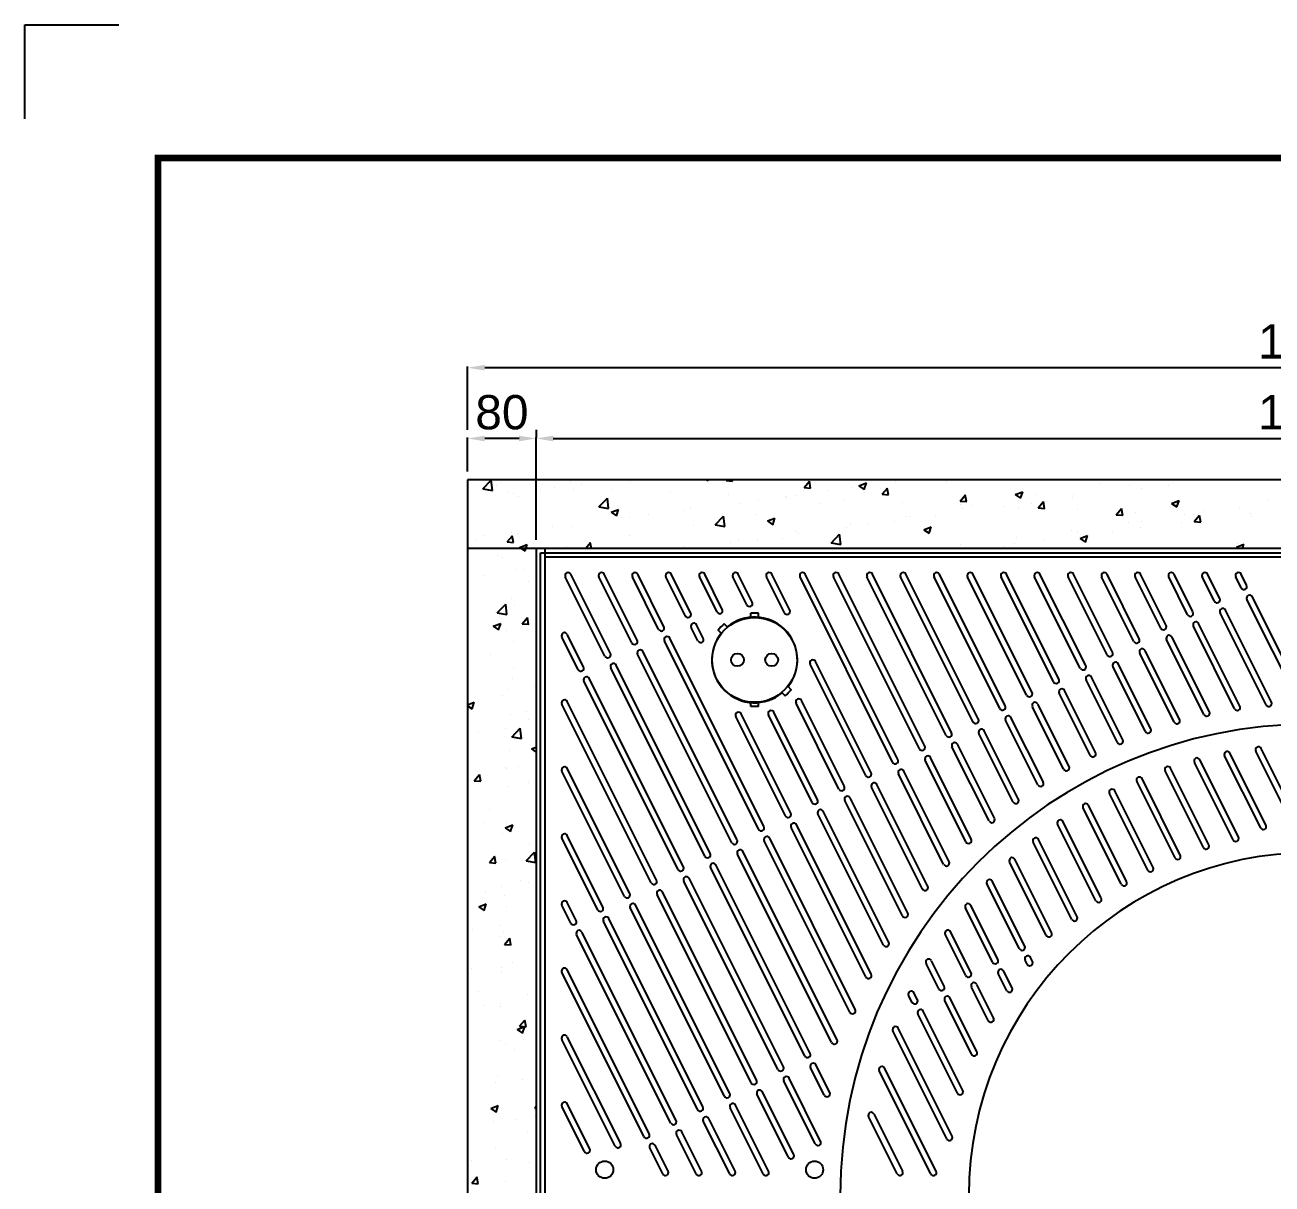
# Model space of a CAD drawing. Header units: millimetres. Extents: x 12320 to 18840, y -49763 to -45153.
# Drawn here: x 12320 to 13776, y -46505 to -45153 of the extents above; entities that cross this region are included whole.
import ezdxf

# ---------------------------------------------------------------- set-up
doc = ezdxf.new("R2010")
doc.units = ezdxf.units.MM
doc.layers.add('LAYOUT', color=7, linetype='Continuous')
doc.layers.add('받침틀', color=251, linetype='Continuous')
doc.styles.get("Standard").update_dxf_attribs({"font": 'arial.ttf'})
doc.dimstyles.new('ISO-25', dxfattribs={"dimtxt": 40, "dimasz": 20, "dimexe": 1.25, "dimexo": 10, "dimgap": 10, "dimtad": 1, "dimdec": 0, "dimtxsty": 'Standard', "dimcen": 2.5, "dimclrd": 3, "dimclre": 3, "dimclrt": 3, "dimadec": 0, "dimazin": 0, "dimtfac": 1, "dimtdec": 0, "dimtmove": 0, "dimatfit": 3, "dimfxl": 0, "dimarcsym": 0})

# ---------------------------------------------------------------- blocks, each defined once
blk = doc.blocks.new('*D4')
at = {"color": 3, "lineweight": -2, "transparency": 16777216}
for p, q in [((4626.4, -55239.4), (4626.4, -55199.8)), ((4686.4, -55201), (4646.4, -55201)), ((4706.4, -55319.4), (4706.4, -55199.8))]:
    blk.add_line(p, q, dxfattribs=at)
at = {"color": 3, "transparency": 16777216}
for points in [[(4646.4, -55197.7), (4646.4, -55204.3), (4626.4, -55201)], [(4686.4, -55197.7), (4686.4, -55204.3), (4706.4, -55201)]]:
    blk.add_solid(points, dxfattribs=at)
at = {"layer": 'Defpoints', "color": 0, "transparency": 16777216}
for p in [(4626.4, -55201), (4626.4, -55249.4), (4706.4, -55329.4)]:
    blk.add_point(p, dxfattribs=at)
at = {"color": 3, "transparency": 16777216, "insert": (4666.4, -55170.6), "char_height": 40, "attachment_point": 5}
blk.add_mtext('80', dxfattribs=at)
blk = doc.blocks.new('*D5')
at = {"color": 3, "lineweight": -2, "transparency": 16777216}
for p, q in [((4706.4, -55191), (4706.4, -55199.8)), ((4726.4, -55201), (6496.4, -55201)), ((6516.4, -55319.4), (6516.4, -55199.8))]:
    blk.add_line(p, q, dxfattribs=at)
at = {"color": 3, "transparency": 16777216}
for points in [[(4726.4, -55197.7), (4726.4, -55204.3), (4706.4, -55201)], [(6496.4, -55197.7), (6496.4, -55204.3), (6516.4, -55201)]]:
    blk.add_solid(points, dxfattribs=at)
at = {"layer": 'Defpoints', "color": 0, "transparency": 16777216}
for p in [(4706.4, -55201), (6516.4, -55201), (6516.4, -55329.4)]:
    blk.add_point(p, dxfattribs=at)
at = {"color": 3, "transparency": 16777216, "insert": (5611.4, -55170.6), "char_height": 40, "attachment_point": 5}
blk.add_mtext('1810', dxfattribs=at)
blk = doc.blocks.new('*D2')
at = {"color": 3, "lineweight": -2, "transparency": 16777216}
for p, q in [((4626.4, -55191), (4626.4, -55117.1)), ((6576.4, -55118.4), (4646.4, -55118.4)), ((6596.4, -55191), (6596.4, -55117.1))]:
    blk.add_line(p, q, dxfattribs=at)
at = {"color": 3, "transparency": 16777216}
for points in [[(4646.4, -55115.1), (4646.4, -55121.7), (4626.4, -55118.4)], [(6576.4, -55115.1), (6576.4, -55121.7), (6596.4, -55118.4)]]:
    blk.add_solid(points, dxfattribs=at)
at = {"layer": 'Defpoints', "color": 0, "transparency": 16777216}
for p in [(4626.4, -55118.4), (4626.4, -55201), (6596.4, -55201)]:
    blk.add_point(p, dxfattribs=at)
at = {"color": 3, "transparency": 16777216, "insert": (5611.4, -55088), "char_height": 40, "attachment_point": 5}
blk.add_mtext('1970', dxfattribs=at)
blk = doc.blocks.new('A$C6562381F')
for p, q in [((4.5, 54.5), (-4.5, 54.5)), ((-4.5, 49.3), (-4.5, 54.5)), ((4.5, 49.3), (4.5, 54.5)), ((-4.5, -54.5), (-4.5, -49.3)), ((4.5, -54.5), (-4.5, -54.5)), ((4.5, -54.5), (4.5, -49.3))]:
    blk.add_line(p, q)
for centre, radius in [((0, 0), 49.5), ((-20, 0), 7.5), ((20, 0), 7.5)]:
    blk.add_circle(centre, radius)
blk = doc.blocks.new('AG1815')
for p, q in [((17607.6, -48652.7), (17607.6, -47902.7)), ((17607.6, -47902.7), (19407.6, -47902.7)), ((17689.2, -48020.3), (17642.9, -47927.7)), ((17720.5, -48004.6), (17682, -47927.7)), ((17751.8, -47989), (17721.2, -47927.7)), ((17783.1, -47973.3), (17760.3, -47927.7)), ((17819.9, -47968.7), (17799.4, -47927.7)), ((17854.8, -47960.2), (17838.6, -47927.7)), ((17898.7, -47969.7), (17877.7, -47927.7)), ((18025, -48144), (17916.8, -47927.7)), ((18056.3, -48128.4), (17955.9, -47927.7)), ((18087.6, -48112.7), (17995.1, -47927.7)), ((18118.9, -48097.1), (18034.2, -47927.7)), ((18150.2, -48081.4), (18073.3, -47927.7)), ((18181.5, -48065.8), (18112.5, -47927.7)), ((18212.8, -48050.1), (18151.6, -47927.7)), ((18244.1, -48034.4), (18190.7, -47927.7)), ((18275.4, -48018.8), (18229.9, -47927.7)), ((18306.7, -48003.1), (18269, -47927.7)), ((18338, -47987.4), (18308.1, -47927.7)), ((18369.3, -47971.8), (18347.3, -47927.7)), ((18400.6, -47956.2), (18386.4, -47927.7)), ((18431.9, -47940.5), (18425.5, -47927.7)), ((17682.9, -48023.4), (17636.6, -47930.8)), ((17714.2, -48007.8), (17675.8, -47930.8)), ((17745.5, -47992.1), (17714.9, -47930.8)), ((17776.8, -47976.5), (17754, -47930.8)), ((17813.7, -47971.8), (17793.2, -47930.8)), ((17848.5, -47963.3), (17832.3, -47930.8)), ((17892.4, -47972.8), (17871.4, -47930.8)), ((18018.7, -48147.1), (17910.6, -47930.8)), ((18050, -48131.5), (17949.7, -47930.8)), ((18081.3, -48115.8), (17988.8, -47930.8)), ((18112.6, -48100.2), (18028, -47930.8)), ((18143.9, -48084.5), (18067.1, -47930.8)), ((18175.2, -48068.9), (18106.2, -47930.8)), ((18206.5, -48053.2), (18145.3, -47930.8)), ((18237.8, -48037.6), (18184.5, -47930.8)), ((18269.2, -48021.9), (18223.6, -47930.8)), ((18300.5, -48006.3), (18262.7, -47930.8)), ((18331.7, -47990.6), (18301.9, -47930.8)), ((18363.1, -47975), (18341, -47930.8)), ((18394.4, -47959.3), (18380.1, -47930.8)), ((18425.7, -47943.7), (18419.3, -47930.8)), ((18492.8, -48077.9), (18432.4, -47957.1)), ((18499.1, -48074.8), (18438.6, -47953.9)), ((18461, -48077), (18407.3, -47969.6)), ((17797.7, -48002.5), (17789.8, -47986.7)), ((18424.2, -48081.6), (18376, -47985.3)), ((18454.8, -48080.1), (18401.1, -47972.7)), ((17651.6, -48039.1), (17632.6, -48001)), ((17657.9, -48035.9), (17638.9, -47997.9)), ((17791.4, -48005.6), (17783.6, -47989.9)), ((18388.5, -48088.4), (18344.7, -48000.9)), ((18418, -48084.7), (18369.8, -47988.4)), ((17862.2, -48225.4), (17752.3, -48005.5)), ((17868.4, -48222.3), (17758.5, -48002.4)), ((18382.2, -48091.5), (18338.5, -48004)), ((17830.9, -48241.1), (17720.9, -48021.2)), ((17837.1, -48237.9), (17727.2, -48018.1)), ((17993.7, -48159.7), (17928.7, -48029.6)), ((18347.5, -48100.4), (18307.2, -48019.7)), ((18353.8, -48097.3), (18313.4, -48016.6)), ((17799.6, -48256.7), (17689.6, -48036.8)), ((17805.8, -48253.6), (17695.9, -48033.7)), ((17987.4, -48162.8), (17922.4, -48032.8)), ((18313.9, -48111.3), (18275.9, -48035.3)), ((18320.1, -48108.2), (18282.1, -48032.2)), ((17768.3, -48272.4), (17658.3, -48052.5)), ((17774.5, -48269.2), (17664.6, -48049.4)), ((18281.1, -48124.2), (18244.6, -48051)), ((18287.4, -48121), (18250.8, -48047.9)), ((18249.4, -48139), (18213.3, -48066.6)), ((18255.7, -48135.8), (18219.5, -48063.5)), ((17737, -48288), (17632.6, -48079.3)), ((17743.2, -48284.9), (17638.9, -48076.1)), ((17931.1, -48191), (17879.9, -48088.7)), ((17956.1, -48178.4), (17906, -48078.3)), ((17962.4, -48175.3), (17912.3, -48075.1)), ((18218.4, -48155.2), (18181.9, -48082.3)), ((18224.7, -48152.1), (18188.2, -48079.2)), ((17893.5, -48209.8), (17835.6, -48093.9)), ((17899.8, -48206.6), (17841.8, -48090.8)), ((17924.8, -48194.1), (17873.7, -48091.9)), ((18188.4, -48173.5), (18150.6, -48098)), ((18194.7, -48170.3), (18156.9, -48094.8)), ((18159.3, -48193.6), (18119.3, -48113.6)), ((18165.6, -48190.5), (18125.6, -48110.5)), ((18131.3, -48215.7), (18088, -48129.3)), ((18137.5, -48212.6), (18094.3, -48126.1)), ((18486, -48205.1), (18448.9, -48131)), ((18104.3, -48240), (18056.7, -48144.9)), ((18110.5, -48236.8), (18063, -48141.8)), ((18416.2, -48237.7), (18371, -48147.3)), ((18422.4, -48234.5), (18377.2, -48144.1)), ((18448.4, -48223.9), (18406.2, -48139.5)), ((18454.7, -48220.8), (18412.5, -48136.4)), ((18479.7, -48208.3), (18442.6, -48134.1)), ((17705.7, -48303.7), (17632.6, -48157.5)), ((17711.9, -48300.5), (17638.9, -48154.4)), ((18078.3, -48266.4), (18025.4, -48160.6)), ((18084.6, -48263.2), (18031.7, -48157.4)), ((18381.6, -48246.8), (18336.8, -48157.3)), ((18387.9, -48243.7), (18343.1, -48154.1)), ((18053.6, -48295.1), (17994.1, -48176.2)), ((18059.8, -48292), (18000.4, -48173.1)), ((18348.4, -48258.7), (18303.8, -48169.4)), ((18354.6, -48255.5), (18310, -48166.3)), ((18036.3, -48323.3), (17969.1, -48188.7)), ((18316.5, -48273.1), (18271.8, -48183.7)), ((18322.7, -48270), (18278, -48180.6)), ((18014.2, -48357.4), (17937.8, -48204.4)), ((18030.1, -48326.4), (17962.8, -48191.9)), ((18285.6, -48289.6), (18241, -48200.4)), ((18291.9, -48286.5), (18247.3, -48197.3)), ((17993.8, -48394.6), (17906.5, -48220)), ((18008, -48360.5), (17931.5, -48207.5)), ((18256, -48308.8), (18211.3, -48219.3)), ((18262.3, -48305.6), (18217.6, -48216.2)), ((17680.6, -48316.2), (17638.9, -48232.7)), ((17987.5, -48397.8), (17900.2, -48223.2)), ((17674.4, -48319.3), (17632.6, -48235.8)), ((17968.9, -48438.8), (17868.9, -48238.8)), ((17975.1, -48435.7), (17875.2, -48235.7)), ((18227.8, -48330.6), (18182.7, -48240.3)), ((18234.1, -48327.4), (18189, -48237.2)), ((17947.5, -48474.4), (17837.6, -48254.5)), ((17953.8, -48471.2), (17843.9, -48251.3)), ((18198, -48349.1), (18155.2, -48263.6)), ((18204.2, -48346), (18161.4, -48260.4)), ((17916.2, -48490), (17806.3, -48270.1)), ((17922.5, -48486.9), (17812.5, -48267)), ((17884.9, -48505.7), (17775, -48285.8)), ((17891.2, -48502.5), (17781.2, -48282.6)), ((18166.7, -48364.8), (18128.8, -48289.1)), ((18172.9, -48361.7), (18135.1, -48286)), ((17853.6, -48521.3), (17743.7, -48301.4)), ((17859.9, -48518.2), (17749.9, -48298.3)), ((17643.1, -48335), (17632.6, -48314.1)), ((17649.3, -48331.8), (17638.9, -48310.9)), ((17822.3, -48537), (17712.4, -48317.1)), ((17828.6, -48533.8), (17718.6, -48314)), ((18135.4, -48380.4), (18103.8, -48317.2)), ((18141.6, -48377.3), (18110, -48314.1)), ((17791, -48552.6), (17681.1, -48332.7)), ((17797.3, -48549.5), (17687.3, -48329.6)), ((17759.7, -48568.3), (17649.8, -48348.4)), ((17766, -48565.1), (17656, -48345.3)), ((18104.1, -48396.1), (18080, -48348)), ((18110.3, -48393), (18086.3, -48344.9)), ((18079, -48408.6), (18064.1, -48378.8)), ((18175.7, -48382.8), (18173.4, -48378.2)), ((18181.9, -48379.6), (18179.6, -48375.1)), ((17728.4, -48583.9), (17632.6, -48392.3)), ((17734.7, -48580.8), (17638.9, -48389.2)), ((18072.7, -48411.7), (18057.8, -48381.9)), ((18152, -48413.8), (18142.1, -48393.9)), ((18158.3, -48410.6), (18148.3, -48390.7)), ((18136.6, -48445.4), (18117, -48406.4)), ((18041.4, -48427.4), (18037.4, -48419.2)), ((18047.7, -48424.3), (18043.6, -48416.1)), ((18117.1, -48484.9), (18085.7, -48422)), ((18130.3, -48448.6), (18110.8, -48409.5)), ((18100.7, -48530.2), (18054.4, -48437.7)), ((18110.9, -48488), (18079.5, -48425.2)), ((18094.4, -48533.3), (18048.2, -48440.8)), ((17701.3, -48592.3), (17638.9, -48467.5)), ((18082, -48586.7), (18019, -48460.7)), ((18088.3, -48583.6), (18025.2, -48457.6)), ((17695, -48595.4), (17632.6, -48470.6)), ((17939, -48535.6), (17922.9, -48503.4)), ((17945.3, -48532.5), (17929.2, -48500.3)), ((18063.3, -48627.7), (18003.1, -48507.3)), ((18069.6, -48624.6), (18009.4, -48504.2)), ((17928.4, -48592.7), (17891.6, -48519.1)), ((17934.7, -48589.6), (17897.9, -48515.9)), ((17897.1, -48608.2), (17860.3, -48534.7)), ((17903.3, -48605.1), (17866.6, -48531.6)), ((17658.9, -48601.4), (17632.6, -48548.8)), ((17665.1, -48598.3), (17638.9, -48545.7)), ((17867.7, -48627.7), (17829, -48550.4)), ((17873.9, -48624.6), (17835.3, -48547.2)), ((17828.5, -48627.7), (17797.7, -48566)), ((17834.8, -48624.6), (17804, -48562.9)), ((18024.2, -48627.7), (17990.7, -48560.7)), ((18030.5, -48624.6), (17997, -48557.6)), ((17789.4, -48627.7), (17766.4, -48581.7)), ((17795.7, -48624.6), (17772.7, -48578.6)), ((17750.3, -48627.7), (17735.1, -48597.3)), ((17756.5, -48624.6), (17741.4, -48594.2))]:
    blk.add_line(p, q)
blk.add_lwpolyline([(17893.2, -48069.6, 0.045549), (17900.2, -48062.5), (17896.6, -48058.9, 0.904534), (17825.6, -47989.3), (17822, -47985.8, 0.045549), (17815, -47992.9), (17818.6, -47996.5, 0.904534), (17889.6, -48066.1)], format="xyb", close=True)
for centre in [(17682.6, -48622.7), (17927.6, -48622.7)]:
    blk.add_circle(centre, 10)
for centre, radius, start, end in [((17639.8, -47929.3), 3.5, 26.5651, 206.5651), ((17678.9, -47929.3), 3.5, 26.5651, 206.5651), ((17718, -47929.3), 3.5, 26.5651, 206.5651), ((17757.2, -47929.3), 3.5, 26.5651, 206.5651), ((17796.3, -47929.3), 3.5, 26.5651, 206.5651), ((17835.4, -47929.3), 3.5, 26.5651, 206.5651), ((17874.6, -47929.3), 3.5, 26.5651, 206.5651), ((17913.7, -47929.3), 3.5, 26.5651, 206.5651), ((17952.8, -47929.3), 3.5, 26.5651, 206.5651), ((17992, -47929.3), 3.5, 26.5651, 206.5651), ((18031.1, -47929.3), 3.5, 26.5651, 206.5651), ((18070.2, -47929.3), 3.5, 26.5651, 206.5651), ((18109.3, -47929.3), 3.5, 26.5651, 206.5651), ((18148.5, -47929.3), 3.5, 26.5651, 206.5651), ((18187.6, -47929.3), 3.5, 26.5651, 206.5651), ((18226.7, -47929.3), 3.5, 26.5651, 206.5651), ((18265.9, -47929.3), 3.5, 26.5651, 206.5651), ((18305, -47929.3), 3.5, 26.5651, 206.5651), ((18344.1, -47929.3), 3.5, 26.5651, 206.5651), ((18383.3, -47929.3), 3.5, 26.5651, 206.5651), ((18422.4, -47929.3), 3.5, 26.5651, 206.5651), ((18428.8, -47942.1), 3.5, 206.5651, 26.5651), ((18397.5, -47957.7), 3.5, 206.5651, 26.5651), ((18435.5, -47955.5), 3.5, 26.5651, 206.5651), ((17816.8, -47970.3), 3.5, 206.5651, 26.5651), ((17851.7, -47961.8), 3.5, 206.5651, 26.5651), ((17895.5, -47971.2), 3.5, 206.5651, 26.5651), ((18366.2, -47973.4), 3.5, 206.5651, 26.5651), ((18404.2, -47971.2), 3.5, 26.5651, 206.5651), ((17780, -47974.9), 3.5, 206.5651, 26.5651), ((17786.7, -47988.3), 3.5, 26.5651, 206.5651), ((18372.9, -47986.8), 3.5, 26.5651, 206.5651), ((17635.7, -47999.4), 3.5, 26.5651, 206.5651), ((17748.7, -47990.5), 3.5, 206.5651, 26.5651), ((17755.4, -48004), 3.5, 26.5651, 206.5651), ((18334.9, -47989.1), 3.5, 206.5651, 26.5651), ((18341.6, -48002.5), 3.5, 26.5651, 206.5651), ((17717.4, -48006.2), 3.5, 206.5651, 26.5651), ((17724.1, -48019.6), 3.5, 26.5651, 206.5651), ((17794.6, -48004.1), 3.5, 206.5651, 26.5651), ((18303.6, -48004.7), 3.5, 206.5651, 26.5651), ((18310.3, -48018.1), 3.5, 26.5651, 206.5651), ((17686.1, -48021.9), 3.5, 206.5651, 26.5651), ((17925.5, -48031.2), 3.5, 26.5651, 206.5651), ((18272.3, -48020.4), 3.5, 206.5651, 26.5651), ((18279, -48033.8), 3.5, 26.5651, 206.5651), ((17654.8, -48037.5), 3.5, 206.5651, 26.5651), ((17692.8, -48035.3), 3.5, 26.5651, 206.5651), ((18241, -48036), 3.5, 206.5651, 26.5651), ((17661.5, -48050.9), 3.5, 26.5651, 206.5651), ((18209.7, -48051.7), 3.5, 206.5651, 26.5651), ((18247.7, -48049.4), 3.5, 26.5651, 206.5651), ((17635.7, -48077.7), 3.5, 26.5651, 206.5651), ((17909.1, -48076.7), 3.5, 26.5651, 206.5651), ((18178.4, -48067.3), 3.5, 206.5651, 26.5651), ((18216.4, -48065.1), 3.5, 26.5651, 206.5651), ((17838.7, -48092.3), 3.5, 26.5651, 206.5651), ((17876.8, -48090.3), 3.5, 26.5651, 206.5651), ((18147.1, -48083), 3.5, 206.5651, 26.5651), ((18185.1, -48080.7), 3.5, 26.5651, 206.5651), ((18385.4, -48090), 3.5, 206.5651, 26.5651), ((18421.1, -48083.2), 3.5, 206.5651, 26.5651), ((18457.9, -48078.6), 3.5, 206.5651, 26.5651), ((18507.6, -48652.7), 550, 0, 180), ((18115.8, -48098.6), 3.5, 206.5651, 26.5651), ((18153.8, -48096.4), 3.5, 26.5651, 206.5651), ((18350.7, -48098.9), 3.5, 206.5651, 26.5651), ((18084.5, -48114.3), 3.5, 206.5651, 26.5651), ((18122.5, -48112), 3.5, 26.5651, 206.5651), ((18317, -48109.8), 3.5, 206.5651, 26.5651), ((18053.1, -48129.9), 3.5, 206.5651, 26.5651), ((18091.2, -48127.7), 3.5, 26.5651, 206.5651), ((18284.3, -48122.6), 3.5, 206.5651, 26.5651), ((18445.8, -48132.6), 3.5, 26.5651, 206.5651), ((18021.8, -48145.6), 3.5, 206.5651, 26.5651), ((18059.9, -48143.3), 3.5, 26.5651, 206.5651), ((18252.5, -48137.4), 3.5, 206.5651, 26.5651), ((18374.1, -48145.7), 3.5, 26.5651, 206.5651), ((18409.3, -48138), 3.5, 26.5651, 206.5651), ((17635.7, -48156), 3.5, 26.5651, 206.5651), ((17990.5, -48161.2), 3.5, 206.5651, 26.5651), ((18028.6, -48159), 3.5, 26.5651, 206.5651), ((18221.6, -48153.7), 3.5, 206.5651, 26.5651), ((18340, -48155.7), 3.5, 26.5651, 206.5651), ((17959.2, -48176.9), 3.5, 206.5651, 26.5651), ((17997.2, -48174.6), 3.5, 26.5651, 206.5651), ((18191.5, -48171.9), 3.5, 206.5651, 26.5651), ((18306.9, -48167.9), 3.5, 26.5651, 206.5651), ((17927.9, -48192.5), 3.5, 206.5651, 26.5651), ((17965.9, -48190.3), 3.5, 26.5651, 206.5651), ((18162.5, -48192), 3.5, 206.5651, 26.5651), ((18274.9, -48182.1), 3.5, 26.5651, 206.5651), ((17934.6, -48206), 3.5, 26.5651, 206.5651), ((18244.1, -48198.9), 3.5, 26.5651, 206.5651), ((17896.6, -48208.2), 3.5, 206.5651, 26.5651), ((17903.3, -48221.6), 3.5, 26.5651, 206.5651), ((18134.4, -48214.2), 3.5, 206.5651, 26.5651), ((18214.4, -48217.7), 3.5, 26.5651, 206.5651), ((17635.7, -48234.2), 3.5, 26.5651, 206.5651), ((17865.3, -48223.8), 3.5, 206.5651, 26.5651), ((17872, -48237.3), 3.5, 26.5651, 206.5651), ((18419.3, -48236.1), 3.5, 206.5651, 26.5651), ((18451.5, -48222.3), 3.5, 206.5651, 26.5651), ((17834, -48239.5), 3.5, 206.5651, 26.5651), ((18107.4, -48238.4), 3.5, 206.5651, 26.5651), ((18185.8, -48238.8), 3.5, 26.5651, 206.5651), ((18384.7, -48245.2), 3.5, 206.5651, 26.5651), ((17802.7, -48255.1), 3.5, 206.5651, 26.5651), ((17840.7, -48252.9), 3.5, 26.5651, 206.5651), ((18081.5, -48264.8), 3.5, 206.5651, 26.5651), ((18507.6, -48652.7), 400, 0, 180), ((18158.3, -48262), 3.5, 26.5651, 206.5651), ((18351.5, -48257.1), 3.5, 206.5651, 26.5651), ((17771.4, -48270.8), 3.5, 206.5651, 26.5651), ((17809.4, -48268.6), 3.5, 26.5651, 206.5651), ((18319.6, -48271.5), 3.5, 206.5651, 26.5651), ((17740.1, -48286.5), 3.5, 206.5651, 26.5651), ((17778.1, -48284.2), 3.5, 26.5651, 206.5651), ((18056.7, -48293.5), 3.5, 206.5651, 26.5651), ((18132, -48287.6), 3.5, 26.5651, 206.5651), ((18288.8, -48288.1), 3.5, 206.5651, 26.5651), ((17708.8, -48302.1), 3.5, 206.5651, 26.5651), ((17746.8, -48299.9), 3.5, 26.5651, 206.5651), ((18259.2, -48307.2), 3.5, 206.5651, 26.5651), ((17635.7, -48312.5), 3.5, 26.5651, 206.5651), ((17677.5, -48317.8), 3.5, 206.5651, 26.5651), ((17715.5, -48315.5), 3.5, 26.5651, 206.5651), ((18106.9, -48315.7), 3.5, 26.5651, 206.5651), ((17646.2, -48333.4), 3.5, 206.5651, 26.5651), ((17684.2, -48331.2), 3.5, 26.5651, 206.5651), ((18033.2, -48324.8), 3.5, 206.5651, 26.5651), ((18230.9, -48329), 3.5, 206.5651, 26.5651), ((17652.9, -48346.8), 3.5, 26.5651, 206.5651), ((18083.2, -48346.5), 3.5, 26.5651, 206.5651), ((18201.1, -48347.6), 3.5, 206.5651, 26.5651), ((18011.1, -48358.9), 3.5, 206.5651, 26.5651), ((18169.8, -48363.2), 3.5, 206.5651, 26.5651), ((18061, -48380.3), 3.5, 26.5651, 206.5651), ((18138.5, -48378.9), 3.5, 206.5651, 26.5651), ((18176.5, -48376.6), 3.5, 26.5651, 206.5651), ((18178.8, -48381.2), 3.5, 206.5651, 26.5651), ((17635.7, -48390.8), 3.5, 26.5651, 206.5651), ((17990.6, -48396.2), 3.5, 206.5651, 26.5651), ((18107.2, -48394.5), 3.5, 206.5651, 26.5651), ((18145.2, -48392.3), 3.5, 26.5651, 206.5651), ((18075.9, -48410.2), 3.5, 206.5651, 26.5651), ((18113.9, -48407.9), 3.5, 26.5651, 206.5651), ((18040.5, -48417.7), 3.5, 26.5651, 206.5651), ((18082.6, -48423.6), 3.5, 26.5651, 206.5651), ((18155.1, -48412.2), 3.5, 206.5651, 26.5651), ((17972, -48437.2), 3.5, 206.5651, 26.5651), ((18044.6, -48425.8), 3.5, 206.5651, 26.5651), ((18051.3, -48439.2), 3.5, 26.5651, 206.5651), ((18133.4, -48447), 3.5, 206.5651, 26.5651), ((17635.7, -48469), 3.5, 26.5651, 206.5651), ((18022.1, -48459.1), 3.5, 26.5651, 206.5651), ((17950.7, -48472.8), 3.5, 206.5651, 26.5651), ((17919.4, -48488.4), 3.5, 206.5651, 26.5651), ((18114, -48486.4), 3.5, 206.5651, 26.5651), ((17888.1, -48504.1), 3.5, 206.5651, 26.5651), ((17926.1, -48501.9), 3.5, 26.5651, 206.5651), ((18006.3, -48505.7), 3.5, 26.5651, 206.5651), ((17856.7, -48519.7), 3.5, 206.5651, 26.5651), ((17894.8, -48517.5), 3.5, 26.5651, 206.5651), ((17825.4, -48535.4), 3.5, 206.5651, 26.5651), ((17863.5, -48533.2), 3.5, 26.5651, 206.5651), ((17942.2, -48534.1), 3.5, 206.5651, 26.5651), ((18097.5, -48531.7), 3.5, 206.5651, 26.5651), ((17635.7, -48547.3), 3.5, 26.5651, 206.5651), ((17794.1, -48551), 3.5, 206.5651, 26.5651), ((17832.1, -48548.8), 3.5, 26.5651, 206.5651), ((17762.8, -48566.7), 3.5, 206.5651, 26.5651), ((17800.8, -48564.5), 3.5, 26.5651, 206.5651), ((17993.8, -48559.2), 3.5, 26.5651, 206.5651), ((17731.5, -48582.4), 3.5, 206.5651, 26.5651), ((17769.5, -48580.1), 3.5, 26.5651, 206.5651), ((18085.1, -48585.2), 3.5, 206.5651, 26.5651), ((17662, -48599.9), 3.5, 206.5651, 26.5651), ((17698.1, -48593.8), 3.5, 206.5651, 26.5651), ((17738.2, -48595.8), 3.5, 26.5651, 206.5651), ((17931.6, -48591.1), 3.5, 206.5651, 26.5651), ((17900.2, -48606.6), 3.5, 206.5651, 26.5651), ((17753.4, -48626.1), 3.5, 206.5651, 26.5651), ((17792.5, -48626.1), 3.5, 206.5651, 26.5651), ((17831.7, -48626.1), 3.5, 206.5651, 26.5651), ((17870.8, -48626.1), 3.5, 206.5651, 26.5651), ((18027.3, -48626.1), 3.5, 206.5651, 26.5651), ((18066.5, -48626.1), 3.5, 206.5651, 26.5651)]:
    blk.add_arc(centre, radius, start, end)
blk = doc.blocks.new('A$C5F405FDE')
at = {"linetype": 'Continuous'}
for p, q in [((-944.2, 931.6), (-934.3, 941.9)), ((-932.9, 929.8), (-934.3, 941.9)), ((-928.4, 936.1), (-928.4, 936.1)), ((-860.6, 933.3), (-860.6, 933.3)), ((-841.7, 939.9), (-841.7, 939.9)), ((-829, 937.3), (-829, 937.3)), ((-772, 940), (-772, 940)), ((-683, 942.1), (-681.5, 941.1)), ((-681.5, 941.1), (-681.2, 942.1)), ((-660.2, 941.4), (-659.6, 942.1)), ((-660.2, 941.4), (-652.6, 940.7)), ((-652.7, 940.7), (-652.9, 942.1)), ((-569.1, 933.4), (-563, 940.7)), ((-569.1, 933.4), (-561.5, 932.7)), ((-561.6, 932.7), (-563, 940.7)), ((-513, 933.2), (-513, 933.2)), ((-505.3, 935.2), (-496.4, 938.6)), ((-505.3, 935.2), (-499, 930.9)), ((-499, 930.9), (-496.4, 938.6)), ((-478, 925.4), (-471.9, 932.7)), ((-470.5, 924.8), (-472, 932.7)), ((-462, 940), (-462, 940)), ((-448.8, 941.4), (-448.8, 941.4)), ((-402.5, 940.4), (-402.5, 940.4)), ((-224, 937.9), (-224, 937.9)), ((-189.1, 935.2), (-189.1, 935.2)), ((-175.2, 932), (-175.2, 932)), ((-143.4, 936.2), (-143.4, 936.2)), ((-944.2, 931.6), (-932.9, 929.9)), ((-915.7, 927.1), (-915.7, 927.1)), ((-908.9, 926.8), (-908.9, 926.8)), ((-902.1, 922.3), (-902.1, 922.3)), ((-877.1, 931), (-877.1, 931)), ((-837.9, 930.5), (-837.9, 930.5)), ((-808.6, 910.6), (-798.7, 920.9)), ((-797.3, 908.8), (-798.7, 920.9)), ((-792.8, 930.4), (-792.8, 930.4)), ((-725, 927.5), (-725, 927.5)), ((-657.3, 924.7), (-657.3, 924.7)), ((-622.1, 918.9), (-622.1, 918.9)), ((-590.3, 923.1), (-590.3, 923.1)), ((-589.5, 921.8), (-589.5, 921.8)), ((-578.2, 924.3), (-578.2, 924.3)), ((-542.2, 929.4), (-542.2, 929.4)), ((-521.7, 918.9), (-521.7, 918.9)), ((-478, 925.4), (-470.4, 924.8)), ((-476.6, 927.6), (-476.6, 927.6)), ((-386.9, 917.5), (-380.8, 924.8)), ((-386.9, 917.5), (-379.3, 916.8)), ((-379.4, 916.8), (-380.9, 924.7)), ((-322.8, 925), (-313.9, 928.4)), ((-322.8, 925), (-316.5, 920.7)), ((-319.2, 917.6), (-319.2, 917.6)), ((-316.5, 920.7), (-313.9, 928.4)), ((-298, 925.2), (-298, 925.2)), ((-255.4, 921.5), (-255.4, 921.5)), ((-255.1, 925.7), (-255.1, 925.7)), ((-140.3, 914.8), (-131.4, 918.3)), ((-134, 910.6), (-131.4, 918.2)), ((-27.3, 918.9), (-27.3, 918.9)), ((-808.6, 910.6), (-797.3, 908.8)), ((-794.5, 904.4), (-785.6, 907.8)), ((-794.5, 904.4), (-788.2, 900.1)), ((-788.2, 900.1), (-785.7, 907.8)), ((-708.3, 906.7), (-708.3, 906.7)), ((-702.3, 908.3), (-702.3, 908.3)), ((-644.2, 914.8), (-644.2, 914.8)), ((-550.7, 914.9), (-550.7, 914.9)), ((-453.9, 916.1), (-453.9, 916.1)), ((-386.1, 913.2), (-386.1, 913.2)), ((-384.4, 908.6), (-384.4, 908.6)), ((-372.1, 912.5), (-372.1, 912.5)), ((-335.3, 910.9), (-335.3, 910.9)), ((-318.3, 910.3), (-318.3, 910.3)), ((-303.5, 915.1), (-303.5, 915.1)), ((-295.8, 909.5), (-289.7, 916.8)), ((-295.8, 909.5), (-288.2, 908.8)), ((-288.3, 908.8), (-289.8, 916.8)), ((-250.5, 907.5), (-250.5, 907.5)), ((-204.7, 901.5), (-198.6, 908.8)), ((-197.2, 900.8), (-198.7, 908.8)), ((-182.7, 904.6), (-182.7, 904.6)), ((-140.3, 914.8), (-134, 910.6)), ((-101.4, 906.2), (-101.4, 906.2)), ((-61.3, 910), (-61.3, 910)), ((-48.5, 903), (-48.5, 903)), ((-839.5, 888.2), (-839.5, 888.2)), ((-782.2, 897.8), (-782.2, 897.8)), ((-773.5, 897.7), (-773.5, 897.7)), ((-750.4, 902), (-750.4, 902)), ((-698.8, 889.5), (-698.8, 889.5)), ((-673.1, 889.6), (-663.2, 899.9)), ((-673.1, 889.6), (-661.8, 887.8)), ((-661.8, 887.8), (-663.2, 899.9)), ((-624.7, 902.2), (-624.7, 902.2)), ((-612, 894.2), (-603.1, 897.6)), ((-612, 894.2), (-605.7, 889.9)), ((-605.7, 889.9), (-603.1, 897.6)), ((-514.5, 891), (-514.5, 891)), ((-495.4, 889.9), (-495.4, 889.9)), ((-463.6, 894), (-463.6, 894)), ((-450.4, 899.1), (-450.4, 899.1)), ((-446.2, 899.8), (-446.2, 899.8)), ((-415.5, 900.4), (-415.5, 900.4)), ((-204.7, 901.5), (-197.1, 900.9)), ((-190.7, 892.9), (-190.7, 892.9)), ((-175.5, 893.5), (-175.5, 893.5)), ((-128.7, 892.4), (-128.7, 892.4)), ((-125.4, 901.9), (-125.4, 901.9)), ((-114.9, 901.7), (-114.9, 901.7)), ((-113.6, 893.6), (-107.5, 900.9)), ((-113.6, 893.6), (-106.1, 892.9)), ((-106.1, 892.9), (-107.6, 900.8)), ((-47.1, 898.9), (-47.1, 898.9)), ((-942.3, 876.7), (-942.3, 876.7)), ((-915.9, 869.8), (-909.7, 877)), ((-910.5, 880.9), (-910.5, 880.9)), ((-908.3, 869.1), (-909.8, 877)), ((-903.6, 880.1), (-903.6, 880.1)), ((-862.4, 887.2), (-862.4, 887.2)), ((-772.9, 876.8), (-772.9, 876.8)), ((-594.3, 874.3), (-594.3, 874.3)), ((-579.7, 882), (-579.7, 882)), ((-575.6, 879.3), (-575.6, 879.3)), ((-537.5, 868.5), (-527.6, 878.8)), ((-526.3, 866.8), (-527.7, 878.8)), ((-520.2, 887), (-520.2, 887)), ((-429.5, 884), (-420.6, 887.5)), ((-429.5, 884), (-423.2, 879.8)), ((-423.2, 879.8), (-420.6, 887.5)), ((-320.8, 875.3), (-320.8, 875.3)), ((-256.6, 883.4), (-256.6, 883.4)), ((-249.5, 880.7), (-249.5, 880.7)), ((-247, 873.9), (-238.1, 877.3)), ((-247, 873.9), (-240.7, 869.6)), ((-240.7, 869.6), (-238.1, 877.3)), ((-208.6, 881.9), (-208.6, 881.9)), ((-176.8, 886.1), (-176.8, 886.1)), ((-953.2, 871.2), (-953.2, 871.2)), ((-915.9, 869.7), (-908.3, 869.1)), ((-901.3, 863.4), (-899.2, 862.1)), ((-901.2, 863.4), (-892.4, 866.8)), ((-899.2, 862.1), (-894.9, 859.2)), ((-894.9, 859.2), (-894, 862.1)), ((-894, 862.1), (-892.4, 866.8)), ((-885.4, 868.4), (-885.4, 868.4)), ((-846.9, 864.1), (-846.9, 864.1)), ((-824.5, 862.1), (-818.6, 869.1)), ((-817.4, 862.1), (-818.7, 869.1)), ((-817.6, 865.5), (-817.6, 865.5)), ((-749.8, 862.6), (-749.8, 862.6)), ((-709.9, 864.4), (-709.9, 864.4)), ((-655.5, 868.8), (-655.5, 868.8)), ((-645.7, 872.5), (-645.7, 872.5)), ((-623.7, 873), (-623.7, 873)), ((-537.5, 868.6), (-526.2, 866.8)), ((-386, 866.3), (-386, 866.3)), ((-336.9, 865), (-336.9, 865)), ((-323.6, 868), (-323.6, 868)), ((-288.8, 871.4), (-288.8, 871.4)), ((-64.5, 863.7), (-55.6, 867.1)), ((-64.5, 863.7), (-62, 862.1)), ((-62.8, 867.7), (-62.8, 867.7)), ((-57.3, 862.1), (-55.6, 867.1)), ((-926.4, 854.2), (-926.4, 854.2)), ((-921, 851.4), (-921, 851.4)), ((-943.9, 830.8), (-943.9, 830.8)), ((-905.2, 837.8), (-905.2, 837.8)), ((-895.8, 837.1), (-895.8, 837.1)), ((-890.6, 823.5), (-890.6, 823.5)), ((-910.6, 803.8), (-910.6, 803.8)), ((-929.2, 787.1), (-929.2, 787.1)), ((-927.3, 786.9), (-917.4, 797.2)), ((-927.3, 786.9), (-916, 785.1)), ((-916, 785.1), (-917.4, 797.2)), ((-906.7, 795.5), (-906.7, 795.5)), ((-932.1, 771.3), (-923.3, 774.7)), ((-925.8, 767.1), (-923.3, 774.7)), ((-898.2, 774.2), (-892.1, 781.5)), ((-898.2, 774.2), (-890.6, 773.6)), ((-890.7, 773.5), (-892.2, 781.5)), ((-932.2, 771.3), (-925.8, 767.1)), ((-916.1, 766.3), (-916.1, 766.3)), ((-908.3, 753.2), (-908.3, 753.2)), ((-882.4, 747.5), (-882.4, 747.5)), ((-935.4, 738.9), (-935.4, 738.9)), ((-908.6, 721.8), (-908.6, 721.8)), ((-909.8, 710.9), (-909.8, 710.9)), ((-884, 701.6), (-884, 701.6)), ((-921.4, 690.5), (-921.4, 690.5)), ((-915.8, 697.4), (-915.8, 697.4)), ((-961.9, 679.7), (-954.2, 682.7)), ((-961.9, 678.4), (-956.7, 675)), ((-960.6, 674.3), (-960.6, 674.3)), ((-956.7, 675), (-954.2, 682.6)), ((-892.8, 671.5), (-892.8, 671.5)), ((-911.3, 668.7), (-911.3, 668.7)), ((-890.9, 662.7), (-890.9, 662.7)), ((-949.2, 647.3), (-949.2, 647.3)), ((-917.4, 651.5), (-917.4, 651.5)), ((-910.5, 642.1), (-900.6, 652.4)), ((-910.5, 642.2), (-899.2, 640.4)), ((-899.2, 640.4), (-900.6, 652.4)), ((-912.9, 626.4), (-912.9, 626.4)), ((-887.2, 628.1), (-881.9, 630.2)), ((-887.2, 628.1), (-881.9, 624.5)), ((-954.1, 591.1), (-948, 598.4)), ((-950.8, 601.4), (-950.8, 601.4)), ((-946.6, 590.5), (-948, 598.4)), ((-917.6, 606.6), (-917.6, 606.6)), ((-916.5, 605.5), (-916.5, 605.5)), ((-902.8, 607.8), (-902.8, 607.8)), ((-958.6, 592.4), (-958.6, 592.4)), ((-954.1, 591.1), (-946.5, 590.5)), ((-914.4, 584.1), (-914.4, 584.1)), ((-890.8, 589.5), (-890.8, 589.5)), ((-936.2, 557.7), (-936.2, 557.7)), ((-942.8, 542), (-942.8, 542)), ((-918.1, 536), (-909.2, 539.4)), ((-916, 541.8), (-916, 541.8)), ((-911.8, 531.7), (-909.3, 539.4)), ((-921.7, 529.7), (-921.7, 529.7)), ((-918.1, 536), (-911.8, 531.7)), ((-889.4, 518.2), (-889.4, 518.2)), ((-936.5, 495.6), (-930.3, 502.9)), ((-936.5, 495.6), (-928.9, 494.9)), ((-928.9, 494.9), (-930.4, 502.9)), ((-917.5, 499.6), (-917.5, 499.6)), ((-893.6, 497.4), (-883.7, 507.7)), ((-893.6, 497.4), (-882.4, 495.7)), ((-891.3, 501.8), (-891.3, 501.8)), ((-882.4, 495.6), (-883.8, 507.7)), ((-922.8, 468.1), (-922.8, 468.1)), ((-899.8, 474.3), (-899.8, 474.3)), ((-891, 472.2), (-891, 472.2)), ((-940.8, 460.1), (-940.8, 460.1)), ((-919.1, 457.3), (-919.1, 457.3)), ((-949, 443.9), (-940.2, 447.3)), ((-949, 443.9), (-942.7, 439.6)), ((-942.7, 439.6), (-940.2, 447.3)), ((-916.9, 444.7), (-916.9, 444.7)), ((-956.2, 418), (-956.2, 418)), ((-925, 409.7), (-925, 409.7)), ((-924.4, 422.2), (-924.4, 422.2)), ((-920.6, 415), (-920.6, 415)), ((-918.8, 400.1), (-912.7, 407.4)), ((-918.8, 400.1), (-911.2, 399.4)), ((-911.3, 399.4), (-912.8, 407.4)), ((-957.8, 372.1), (-957.8, 372.1)), ((-922.2, 372.7), (-922.2, 372.7)), ((-922.1, 368.9), (-922.1, 368.9)), ((-909.7, 378.4), (-909.7, 378.4)), ((-949.8, 344.8), (-949.8, 344.8)), ((-891.7, 341), (-891.7, 341)), ((-882, 342), (-882, 342)), ((-943.1, 328.3), (-943.1, 328.3)), ((-923.7, 330.5), (-923.7, 330.5)), ((-923, 327.8), (-923, 327.8)), ((-901.2, 304.5), (-895.1, 311.8)), ((-893.7, 303.9), (-895.2, 311.8)), ((-904.1, 300.7), (-895.2, 304.1)), ((-904.1, 300.7), (-897.8, 296.4)), ((-901.2, 304.5), (-893.6, 303.9)), ((-897.8, 296.4), (-895.2, 304.1)), ((-925.2, 288.2), (-925.2, 288.2)), ((-917.2, 283.9), (-917.2, 283.9)), ((-907.2, 277.4), (-907.2, 277.4)), ((-896.3, 288.8), (-896.3, 288.8)), ((-929.7, 238.7), (-929.7, 238.7)), ((-926.8, 245.9), (-926.8, 245.9)), ((-897.9, 242.9), (-897.9, 242.9)), ((-935, 208.6), (-926.1, 212)), ((-935, 208.6), (-928.7, 204.3)), ((-932, 212.5), (-932, 212.5)), ((-928.7, 204.3), (-926.2, 212)), ((-922.5, 208.1), (-922.5, 208.1)), ((-883.6, 209), (-881.9, 211.1)), ((-883.6, 209), (-881.9, 208.9)), ((-931.3, 192.8), (-931.3, 192.8)), ((-928.3, 203.6), (-928.3, 203.6)), ((-905.2, 195.4), (-905.2, 195.4)), ((-883.2, 199.1), (-883.2, 199.1)), ((-892.1, 180.2), (-892.1, 180.2)), ((-929.9, 161.3), (-929.9, 161.3)), ((-957.2, 147.9), (-957.2, 147.9)), ((-916.7, 149), (-916.7, 149)), ((-889.4, 145.1), (-889.4, 145.1)), ((-957.1, 121.5), (-950.9, 128.8)), ((-957.1, 121.5), (-949.5, 120.8)), ((-949.5, 120.8), (-951, 128.7)), ((-917.6, 123), (-917.6, 123))]:
    blk.add_line(p, q, dxfattribs=at)
at = {"layer": '받침틀'}
for p, q in [((-961.9, 942.1), (-961.9, -727.9)), ((1008.1, 942.1), (-961.9, 942.1)), ((1008.1, 862.1), (-961.9, 862.1)), ((-881.9, 862.1), (-881.9, -647.9)), ((-871.9, 862.1), (-871.9, -647.9)), ((918.1, 852.1), (-871.9, 852.1))]:
    blk.add_line(p, q, dxfattribs=at)
for base, p1, p2, picture, middle in [((-961.9, 1073.1), (1008.1, 990.4), (-961.9, 990.4), '*D2', (23.1, 1103.5)), ((-961.9, 990.4), (-881.9, 862.1), (-961.9, 942.1), '*D4', (-921.9, 1020.9)), ((928.1, 990.4), (-881.9, 990.4), (928.1, 862.1), '*D5', (23.1, 1020.9))]:
    dim = blk.add_linear_dim(base=base, p1=p1, p2=p2, dimstyle='ISO-25')
    dim.commit()
    dim.dimension.update_dxf_attribs({"geometry": picture, "text_midpoint": middle, "insert": (-5588.3, 56191.5)})

msp = doc.modelspace()

# ---------------------------------------------------------------- linework, layer by layer
for p, q in [((12320.5, -45152.6), (12430.2, -45152.6)), ((12320.5, -45262.3), (12320.5, -45152.6))]:
    msp.add_line(p, q)
at = {"layer": 'LAYOUT', "const_width": 7.76}
msp.add_lwpolyline([(12475.7, -49607.7), (18685, -49607.7), (18685, -45307.8), (12475.7, -45307.8)], close=True, dxfattribs=at)

# ---------------------------------------------------------------- block references
for name, p in [('A$C5F405FDE', (13799.2, -46625.7)), ('AG1815', (-4685.3, 2134.1)), ('A$C6562381F', (13172.3, -45893.6))]:
    msp.add_blockref(name, p)

doc.saveas('drawing.dxf')
